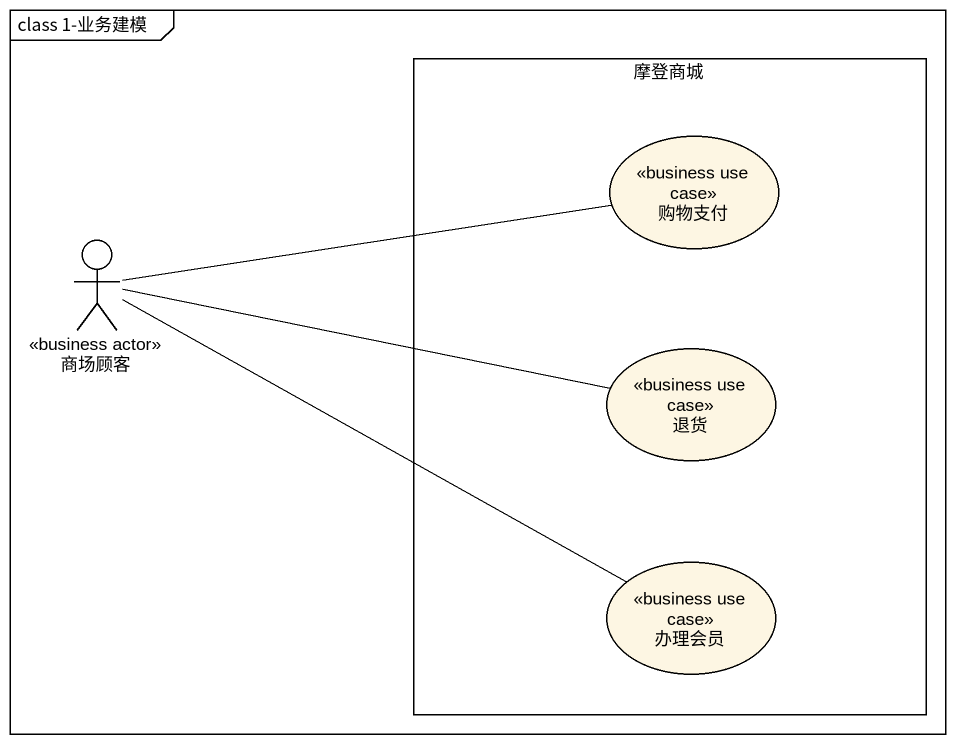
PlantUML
@startuml
mainframe class 1-业务建模
rectangle 摩登商城 {
  usecase 购物支付 <<business use case>>
  usecase 退货 <<business use case>>
  usecase 办理会员 <<business use case>>
}
actor 商场顾客 <<business actor>>
商场顾客 -right- 购物支付
商场顾客 -right- 退货
商场顾客 -right- 办理会员
@enduml
